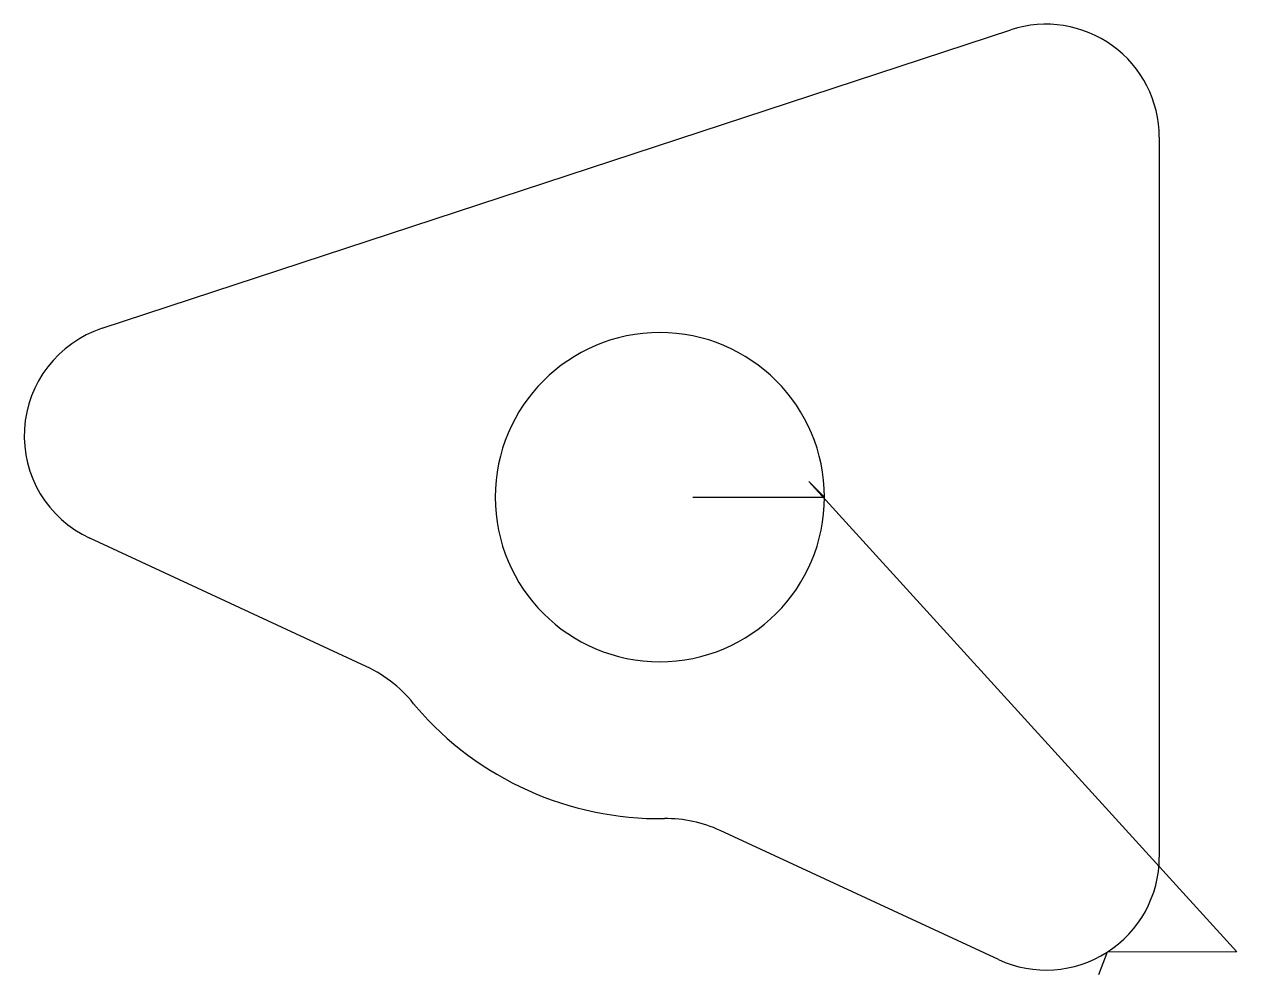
# Model space of a CAD drawing. Header units: metres. Extents: x 737 to 1013, y 612 to 828.
import ezdxf

# ---------------------------------------------------------------- set-up
doc = ezdxf.new("R2010")
doc.units = ezdxf.units.M

msp = doc.modelspace()

# ---------------------------------------------------------------- linework, layer by layer
at = {"layer": 'TOOL_0'}
for p, q in [((754.746, 759.136), (961.746, 827.136)), ((995.532, 802.672), (995.532, 638.672)), ((919.284, 720.672), (915.748, 724.208)), ((915.748, 724.208), (1013.182, 617.039)), ((889.284, 720.672), (919.284, 720.672)), ((814.914, 682.111), (751.949, 711.312)), ((958.949, 615.312), (895.543, 644.718)), ((983.64, 616.969), (981.666, 611.849)), ((1013.182, 617.039), (983.641, 616.969))]:
    msp.add_line(p, q, dxfattribs=at)
for centre, radius, start, end in [((969.782, 802.672), 25.75, 0, 108.18446), ((762.783, 734.672), 25.75, 108.18657, 245.11887), ((881.784, 720.672), 37.5, 0, 180), ((881.784, 720.672), 37.5, 180, 0), ((802.048, 654.673), 30.305, 36.8888, 64.87757), ((881.783, 720.673), 73.25, 220.74391, 270.81272), ((883.237, 618.183), 29.25, 65.11979, 90.81294), ((969.782, 638.672), 25.75, 302.55942, 0), ((969.783, 638.672), 25.75, 245.11887, 302.55942)]:
    msp.add_arc(centre, radius, start, end, dxfattribs=at)

doc.saveas('drawing.dxf')
